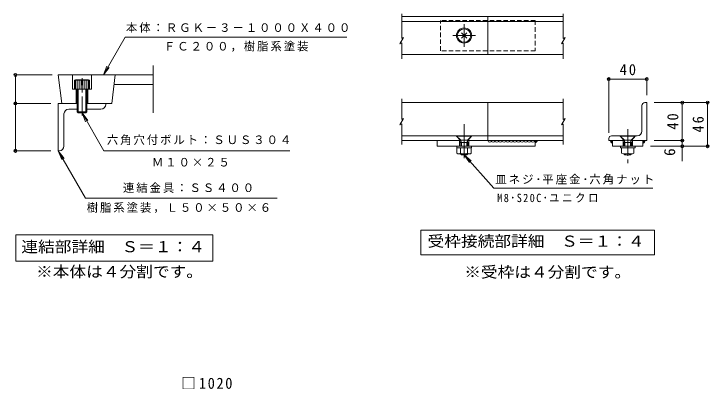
# Model space of a CAD drawing. Units: millimetres on the paper, enlarged 10 times, with parts at other scales. Extents: x -1518 to 1779, y -1367 to 1135.
# Drawn here: x -54 to 1779, y 72 to 1061 of the extents above; entities that cross this region are included whole.
import ezdxf
from ezdxf.enums import TextEntityAlignment as Align

# ---------------------------------------------------------------- set-up
doc = ezdxf.new("R2010")
doc.units = ezdxf.units.MM
doc.header["$LTSCALE"] = 10
doc.header["$PDMODE"] = 32
doc.header["$PDSIZE"] = 8
for name, pattern in [('CHAIN1', [8, 5, -1, 1, -1]), ('CHAIN2', [12, 9, -1, 1, -1]), ('DASHED1', [1.8, 1.2, -0.6])]:
    doc.linetypes.add(name, pattern=pattern)
for name, color, linetype, lineweight in [('1-0_1-0ﾚｲﾔ', 3, 'Continuous', 9), ('1-4_1-4ﾚｲﾔ', 7, 'Continuous', 9), ('1-5_1-5ﾚｲﾔ', 7, 'Continuous', 9), ('1-6_1-6ﾚｲﾔ', 6, 'Continuous', 9)]:
    doc.layers.add(name, color=color, linetype=linetype, lineweight=lineweight)
doc.styles.add('ＭＳ ゴシック', font='')
doc.styles.get('ＭＳ ゴシック').set_extended_font_data('MS Gothic')

msp = doc.modelspace()

# ---------------------------------------------------------------- linework, layer by layer
at = {"layer": '1-0_1-0ﾚｲﾔ', "color": 4}
for p, q in [((968.85, 1061.33), (968.85, 996.41)), ((1394.84, 1061.33), (1394.84, 996.41)), ((963.9, 982.13), (973.79, 999.26)), ((973.79, 999.26), (968.85, 996.41)), ((1389.89, 982.13), (1399.78, 999.26)), ((1399.78, 999.26), (1394.84, 996.41)), ((1389.89, 982.13), (1394.84, 984.98)), ((1394.84, 984.98), (1394.84, 942.99)), ((968.85, 837.36), (968.85, 783.07)), ((1394.84, 837.36), (1394.84, 783.07)), ((963.9, 768.79), (973.79, 785.92)), ((973.79, 785.92), (968.85, 783.07)), ((1389.89, 768.79), (1399.78, 785.92)), ((1399.78, 785.92), (1394.84, 783.07))]:
    msp.add_line(p, q, dxfattribs=at)
at = {"layer": '1-0_1-0ﾚｲﾔ'}
for p, q in [((1195.81, 1054.22), (968.85, 1054.22)), ((1195.81, 954.22), (1195.81, 1054.22)), ((1195.81, 1054.22), (1394.84, 1054.22)), ((1195.81, 1041.72), (968.85, 1041.72)), ((1195.81, 1041.72), (1394.84, 1041.72)), ((1195.81, 954.22), (968.85, 954.22)), ((1195.81, 954.22), (1394.84, 954.22)), ((63.52, 900.23), (72.73, 825.23)), ((213.52, 900.23), (204.31, 825.23)), ((968.85, 827.36), (1394.84, 827.36)), ((1195.81, 827.36), (1195.81, 727.36)), ((1609.73, 827.36), (1614.73, 827.36)), ((1614.73, 827.36), (1614.73, 727.36)), ((1602.23, 752.36), (1602.23, 819.86)), ((1113.31, 739.86), (968.85, 739.86)), ((1123.31, 727.36), (1113.31, 739.86)), ((1143.31, 727.36), (1153.31, 739.86)), ((1394.84, 739.86), (1153.31, 739.86)), ((1574.73, 727.36), (1584.73, 739.86)), ((1589.73, 739.86), (1584.73, 739.86)), ((968.85, 727.36), (1123.31, 727.36)), ((1062.39, 712.36), (1062.39, 727.36)), ((1120.81, 727.36), (1120.81, 712.36)), ((1143.31, 727.36), (1394.84, 727.36)), ((1145.81, 727.36), (1145.81, 712.36)), ((1320.81, 727.36), (1320.81, 712.36)), ((1514.73, 732.36), (1514.73, 727.36)), ((1514.73, 727.36), (1554.73, 727.36)), ((1552.23, 727.36), (1552.23, 712.36)), ((1574.73, 727.36), (1614.73, 727.36)), ((1577.23, 727.36), (1577.23, 712.36)), ((1604.73, 727.36), (1604.73, 712.36)), ((1062.39, 712.36), (1320.81, 712.36))]:
    msp.add_line(p, q, dxfattribs=at)
at = {"layer": '1-0_1-0ﾚｲﾔ', "color": 4, "linetype": 'DASHED1'}
for p in [(1320.81, 1044.22), (1070.81, 964.22)]:
    msp.add_line(p, (1070.81, 1044.22), dxfattribs=at)
at = {"layer": '1-0_1-0ﾚｲﾔ', "color": 4, "linetype": 'CHAIN2'}
for p, q in [((1133.31, 974.22), (1133.31, 1034.22)), ((1163.31, 1004.22), (1103.31, 1004.22)), ((1133.31, 770.35), (1133.31, 680.75))]:
    msp.add_line(p, q, dxfattribs=at)
at = {"layer": '1-0_1-0ﾚｲﾔ', "color": 7}
for p, q in [((1140.1, 997.44), (1126.53, 1011.01)), ((1126.53, 997.44), (1140.1, 1011.01)), ((1113.56, 739.87), (1153.06, 739.87)), ((1113.56, 739.12), (1153.06, 739.12)), ((1123.48, 729.21), (1113.56, 739.12)), ((1143.15, 729.21), (1153.06, 739.12)), ((1544.98, 739.87), (1584.48, 739.87)), ((1544.98, 739.12), (1584.48, 739.12)), ((1554.9, 729.21), (1544.98, 739.12)), ((1574.57, 729.21), (1584.48, 739.12)), ((1123.31, 722), (1125.21, 725.28)), ((1123.31, 722), (1143.31, 722)), ((1123.31, 722), (1123.31, 712.36)), ((1124.23, 728.25), (1142.4, 728.25)), ((1124.78, 726.93), (1126.06, 722)), ((1126.06, 722), (1126.06, 712.36)), ((1141.85, 726.93), (1140.56, 722)), ((1140.56, 722), (1140.56, 712.36)), ((1143.31, 722), (1141.42, 725.28)), ((1143.31, 722), (1143.31, 712.36)), ((1554.73, 722), (1556.63, 725.28)), ((1554.73, 722), (1574.73, 722)), ((1554.73, 722), (1554.73, 712.36)), ((1555.65, 728.25), (1573.82, 728.25)), ((1556.2, 726.93), (1557.48, 722)), ((1557.48, 722), (1557.48, 712.36)), ((1573.27, 726.93), (1571.98, 722)), ((1571.98, 722), (1571.98, 712.36)), ((1574.73, 722), (1572.84, 725.28)), ((1574.73, 722), (1574.73, 712.36)), ((1114.56, 693.91), (1114.56, 708.36)), ((1123.95, 693.91), (1123.95, 708.36)), ((1142.68, 693.91), (1142.68, 708.36)), ((1152.06, 693.91), (1152.06, 708.36)), ((1152.69, 708.36), (1152.69, 712.36)), ((1548.48, 708.36), (1548.48, 693.91)), ((1564.73, 708.36), (1564.73, 693.91)), ((1580.98, 708.36), (1580.98, 693.91)), ((1584.11, 708.36), (1584.11, 712.36)), ((1147.37, 692.11), (1119.25, 692.11)), ((1126.06, 689.86), (1123.82, 692.11)), ((1126.06, 692.11), (1126.06, 689.86)), ((1126.06, 689.86), (1140.56, 689.86)), ((1140.56, 692.11), (1140.56, 689.86)), ((1140.56, 689.86), (1142.81, 692.11)), ((1557.48, 689.86), (1555.24, 692.11)), ((1557.48, 692.11), (1557.48, 689.86)), ((1557.48, 689.86), (1571.98, 689.86)), ((1571.98, 692.11), (1571.98, 689.86)), ((1571.98, 689.86), (1574.23, 692.11))]:
    msp.add_line(p, q, dxfattribs=at)
at = {"layer": '1-0_1-0ﾚｲﾔ', "color": 4, "linetype": 'CHAIN1'}
msp.add_line((1564.73, 757.31), (1564.73, 667.3), dxfattribs=at)
at = {"layer": '1-0_1-0ﾚｲﾔ', "color": 7, "linetype": 'DASHED1'}
for p, q in [((1113.56, 739.87), (1113.56, 739.12)), ((1153.06, 739.87), (1153.06, 739.12)), ((1544.98, 739.87), (1544.98, 739.12)), ((1584.48, 739.87), (1584.48, 739.12))]:
    msp.add_line(p, q, dxfattribs=at)
at = {"layer": '1-0_1-0ﾚｲﾔ', "color": 4, "linetype": 'DASHED1'}
msp.add_lwpolyline([(1320.81, 1044.22), (1320.81, 964.22), (1070.81, 964.22)], dxfattribs=at)
at = {"layer": '1-0_1-0ﾚｲﾔ', "color": 4}
for points in [[(963.9, 982.13), (968.85, 984.98), (968.85, 942.99)], [(963.9, 768.79), (968.85, 771.65), (968.85, 717.36)], [(1389.89, 768.79), (1394.84, 771.65), (1394.84, 717.36)]]:
    msp.add_lwpolyline(points, dxfattribs=at)
at = {"layer": '1-0_1-0ﾚｲﾔ'}
for points in [[(1554.73, 727.36), (1544.73, 739.86), (1522.23, 739.86)], [(1320.81, 727.36), (1320.77, 726.31), (1321.24, 725.14), (1321.24, 723.98), (1321, 722.81), (1322.17, 722.35), (1322.87, 723.51), (1323.8, 723.75), (1324.73, 724.68), (1325.66, 725.14), (1325.66, 726.31), (1324.5, 727), (1323.56, 727), (1322.63, 726.77), (1321.7, 726.07), (1322.87, 725.61), (1321.7, 726.07), (1322.87, 725.37), (1323.8, 725.61), (1322.63, 726.07), (1321.7, 725.37), (1321.24, 724.21), (1322.4, 724.44), (1323.33, 724.91), (1322.17, 724.91), (1321.24, 724.44), (1322.4, 724.44), (1323.8, 724.91), (1324.73, 725.61), (1323.56, 725.61), (1322.63, 724.68), (1324.26, 725.37), (1325.19, 725.84), (1324.03, 724.91), (1324.26, 726.07), (1323.1, 726.07), (1322.17, 726.07), (1321.7, 727.24), (1321.7, 726.07), (1320.77, 725.37)], [(1320.77, 725.37), (1320.77, 724.21), (1321.93, 724.68), (1321.7, 723.51), (1321.47, 723.28)], [(1524.73, 727.36), (1524.7, 726), (1524.7, 724.79), (1524.7, 723.33), (1524.21, 722.12), (1524.21, 720.91), (1523.24, 720.67), (1522.28, 721.4), (1521.31, 722.12), (1520.82, 723.33), (1520.34, 724.55), (1520.34, 725.76), (1519.85, 726.97), (1518.89, 726.97), (1520.1, 726.97), (1521.07, 726.97), (1522.03, 726.48), (1523, 726), (1523.49, 724.79), (1523.97, 723.58), (1522.28, 723.33), (1521.31, 723.82), (1520.34, 724.06), (1519.37, 724.79), (1520.58, 725.51), (1521.55, 724.79), (1523, 724.06), (1523.97, 722.61), (1522.28, 722.85), (1521.31, 723.58), (1520.34, 724.3), (1521.55, 724.06), (1522.52, 723.33), (1521.79, 724.55), (1521.31, 725.76), (1522.52, 725.76), (1523.49, 725.03), (1524.46, 724.3), (1523.24, 724.3), (1522.28, 725.51)], [(1522.28, 725.51), (1523.49, 725.51), (1523.97, 724.3), (1522.76, 725.27), (1522.76, 726.48), (1523.97, 726), (1523.24, 727.21), (1524.46, 726), (1523.97, 724.79), (1523.24, 723.58), (1522.28, 723.33), (1522.28, 723.58)], [(1524.73, 727.36), (1524.73, 712.36), (1604.73, 712.36)], [(1604.73, 727.36), (1604.77, 726), (1604.77, 724.79), (1604.77, 723.33), (1605.25, 722.12), (1605.25, 720.91), (1606.22, 720.67), (1607.19, 721.4), (1608.16, 722.12), (1608.64, 723.33), (1609.13, 724.55), (1609.13, 725.76), (1609.61, 726.97), (1610.58, 726.97), (1609.37, 726.97), (1608.4, 726.97), (1607.43, 726.48), (1606.46, 726), (1605.98, 724.79), (1605.5, 723.58), (1607.19, 723.33), (1608.16, 723.82), (1609.13, 724.06), (1610.1, 724.79), (1608.89, 725.51), (1607.92, 724.79), (1606.46, 724.06), (1605.5, 722.61), (1607.19, 722.85), (1608.16, 723.58), (1609.13, 724.3), (1607.92, 724.06), (1606.95, 723.33), (1607.67, 724.55), (1608.16, 725.76), (1606.95, 725.76), (1605.98, 725.03), (1605.01, 724.3), (1606.22, 724.3), (1607.19, 725.51)], [(1607.19, 725.51), (1605.98, 725.51), (1605.5, 724.3), (1606.71, 725.27), (1606.71, 726.48), (1605.5, 726), (1606.22, 727.21), (1605.01, 726), (1605.5, 724.79), (1606.22, 723.58), (1607.19, 723.33), (1607.19, 723.58)]]:
    msp.add_lwpolyline(points, dxfattribs=at)
at = {"layer": '1-0_1-0ﾚｲﾔ', "color": 7}
for points in [[(1152.69, 708.36), (1113.94, 708.36), (1113.94, 712.36)], [(1584.11, 708.36), (1545.36, 708.36), (1545.36, 712.36)]]:
    msp.add_lwpolyline(points, dxfattribs=at)
at = {"layer": '1-0_1-0ﾚｲﾔ'}
msp.add_circle((1133.31, 1004.22), 20, dxfattribs=at)
at = {"layer": '1-0_1-0ﾚｲﾔ', "color": 7}
msp.add_circle((1133.31, 1004.22), 17.5, dxfattribs=at)
at = {"layer": '1-0_1-0ﾚｲﾔ'}
for centre, radius, start, end in [((1609.73, 819.86), 7.5, 90, 180), ((1589.73, 752.36), 12.5, 270, 0), ((1522.23, 732.36), 7.5, 90, 180), ((1200.51, 727.53), 4.75, 182.1183, 357.90616), ((1210.01, 727.53), 4.75, 182.1183, 357.90616), ((1219.51, 727.53), 4.75, 182.1183, 357.90616), ((1229.02, 727.53), 4.75, 182.1183, 357.90616), ((1238.52, 727.53), 4.75, 182.1183, 357.90616), ((1248.02, 727.53), 4.75, 182.1183, 357.90616), ((1257.52, 727.53), 4.75, 182.1183, 357.90616), ((1267.02, 727.53), 4.75, 182.1183, 357.90616), ((1276.53, 727.53), 4.75, 182.1183, 357.90616), ((1286.03, 727.53), 4.75, 182.1183, 357.90616), ((1295.53, 727.53), 4.75, 182.1183, 357.90616), ((1305.03, 727.53), 4.75, 182.1183, 357.90616), ((1314.54, 727.53), 4.75, 182.1183, 357.90616)]:
    msp.add_arc(centre, radius, start, end, dxfattribs=at)
at = {"layer": '1-0_1-0ﾚｲﾔ', "color": 7}
for centre, radius, start, end in [((1119.94, 725.67), 5, 14.5742, 45), ((1146.69, 725.67), 5, 135, 165.4258), ((1551.36, 725.67), 5, 14.5742, 45), ((1578.11, 725.67), 5, 135, 165.4258), ((1119.25, 699.11), 7, 227.92572, 312.07428), ((1133.31, 717.33), 25.22, 248.19786, 291.80214), ((1147.37, 699.11), 7, 227.92557, 312.07463), ((1556.61, 711.31), 19.2, 244.96066, 295.03967), ((1572.86, 711.31), 19.2, 244.96033, 295.03934)]:
    msp.add_arc(centre, radius, start, end, dxfattribs=at)
at = {"layer": '1-4_1-4ﾚｲﾔ'}
for p, q in [((182.25, 900.23), (239.98, 1000.23)), ((824.02, 1000.23), (239.98, 1000.23)), ((182.25, 900.23), (191.82, 923.33)), ((182.25, 900.23), (197.47, 920.07)), ((-52.51, 900.23), (47.27, 900.23)), ((-49.51, 900.23), (-49.51, 825.23)), ((1514.73, 892.34), (1514.73, 747.36)), ((1514.73, 889.34), (1614.73, 889.34)), ((1614.73, 892.34), (1614.73, 847.36)), ((-52.51, 825.23), (43.52, 825.23)), ((-49.51, 825.23), (-49.51, 700.23)), ((1778.18, 827.36), (1634.73, 827.36)), ((1708.47, 827.36), (1708.47, 727.36)), ((1775.18, 827.36), (1775.18, 712.36)), ((126.02, 800.23), (141.23, 780.4)), ((126.02, 800.23), (135.58, 777.14)), ((1711.47, 727.36), (1634.73, 727.36)), ((1708.47, 727.36), (1708.47, 672.92)), ((-52.51, 700.23), (43.52, 700.23)), ((63.52, 700.23), (73.08, 677.14)), ((63.52, 700.23), (78.74, 680.4)), ((63.52, 700.23), (135.34, 575.83)), ((1778.18, 712.36), (1624.73, 712.36)), ((640.38, 575.83), (135.34, 575.83))]:
    msp.add_line(p, q, dxfattribs=at)
at = {"layer": '1-4_1-4ﾚｲﾔ', "color": 3}
for p, q in [((313.52, 800.23), (313.52, 925.23)), ((313.52, 900.23), (63.52, 900.23)), ((101.02, 900.23), (101.02, 862.73)), ((151.02, 900.23), (151.02, 862.73)), ((151.02, 862.73), (101.02, 862.73)), ((111.02, 862.73), (111.02, 825.23)), ((141.02, 862.73), (141.02, 825.23)), ((313.52, 875.23), (210.45, 875.23)), ((204.31, 825.23), (188.52, 825.23))]:
    msp.add_line(p, q, dxfattribs=at)
at = {"layer": '1-4_1-4ﾚｲﾔ', "color": 2}
for p, q in [((106.02, 886.23), (106.02, 862.73)), ((108.52, 886.23), (108.52, 862.73)), ((143.42, 887.73), (108.61, 887.73)), ((113.52, 886.23), (113.52, 802.73)), ((118.52, 886.23), (118.52, 862.73)), ((123.52, 886.23), (123.52, 862.73)), ((128.52, 886.23), (128.52, 862.73)), ((133.52, 886.23), (133.52, 862.73)), ((138.52, 886.23), (138.52, 862.73)), ((146.02, 886.23), (143.42, 887.73)), ((143.52, 886.23), (143.52, 862.73)), ((146.02, 862.73), (146.02, 886.23)), ((116.02, 862.73), (116.02, 800.23)), ((136.02, 800.23), (136.02, 862.73)), ((138.52, 802.73), (138.52, 862.73)), ((113.52, 802.73), (138.52, 802.73)), ((113.52, 802.73), (116.02, 800.23)), ((136.02, 800.23), (116.02, 800.23)), ((138.52, 802.73), (136.02, 800.23))]:
    msp.add_line(p, q, dxfattribs=at)
at = {"layer": '1-4_1-4ﾚｲﾔ', "color": 2, "linetype": 'CHAIN1'}
msp.add_line((126.02, 793.66), (126.02, 892.26), dxfattribs=at)
at = {"layer": '1-4_1-4ﾚｲﾔ', "color": 4}
for p, q in [((113.52, 825.23), (63.52, 825.23)), ((63.52, 825.23), (63.52, 700.23)), ((138.52, 825.23), (188.52, 825.23)), ((188.52, 822.73), (188.52, 825.23)), ((113.52, 810.23), (91.02, 810.23)), ((176.02, 810.23), (138.52, 810.23)), ((78.52, 712.73), (78.52, 797.73)), ((66.02, 700.23), (63.52, 700.23))]:
    msp.add_line(p, q, dxfattribs=at)
at = {"layer": '1-4_1-4ﾚｲﾔ', "color": 2}
msp.add_lwpolyline([(146.02, 886.23), (106.02, 886.23), (108.61, 887.73)], dxfattribs=at)
at = {"layer": '1-4_1-4ﾚｲﾔ'}
msp.add_lwpolyline([(126.02, 800.23), (183.75, 700.23), (673.82, 700.23)], dxfattribs=at)
at = {"layer": '1-4_1-4ﾚｲﾔ', "color": 4}
for centre, start, end in [((91.02, 797.73), 90, 180), ((176.02, 822.73), 270, 0), ((66.02, 712.73), 270, 0)]:
    msp.add_arc(centre, 12.5, start, end, dxfattribs=at)
at = {"layer": '1-4_1-4ﾚｲﾔ'}
for p in [(-49.51, 900.23), (1514.73, 889.34), (1614.73, 889.34), (-49.51, 825.23), (1708.47, 827.36), (1775.18, 827.36), (1708.47, 727.36), (1708.47, 712.36), (1775.18, 712.36), (-49.51, 700.23)]:
    msp.add_point(p, dxfattribs=at)
at = {"layer": '1-5_1-5ﾚｲﾔ'}
for p, q in [((-48.86, 478.99), (471.14, 478.99)), ((-48.86, 478.99), (-48.86, 408.99)), ((471.14, 478.99), (471.14, 408.99)), ((-48.86, 408.99), (471.14, 408.99))]:
    msp.add_line(p, q, dxfattribs=at)
at = {"layer": '1-6_1-6ﾚｲﾔ', "color": 7}
for p, q in [((1133.31, 689.86), (1147.4, 669.21)), ((1211.8, 602.07), (1630.72, 602.07)), ((1019.05, 491.16), (1635.05, 491.16)), ((1019.05, 491.16), (1019.05, 426.16)), ((1635.05, 491.16), (1635.05, 426.16)), ((1019.05, 426.16), (1635.05, 426.16))]:
    msp.add_line(p, q, dxfattribs=at)
msp.add_lwpolyline([(1211.8, 602.07), (1133.31, 689.86), (1152.27, 673.56)], dxfattribs=at)

# ---------------------------------------------------------------- texts
at = {"layer": '1-4_1-4ﾚｲﾔ', "color": 2, "style": 'ＭＳ ゴシック'}
msp.add_text('6', height=29.33, rotation=90, dxfattribs=at).set_placement((1698.47, 686.76), align=Align.BOTTOM_LEFT)
at = {"layer": '1-4_1-4ﾚｲﾔ', "char_height": 21.99, "attachment_point": 7, "style": 'ＭＳ ゴシック'}
for s, insert in [('\\T1.17;本体：ＲＧＫ－３－１０００Ｘ４００', (241.86, 1011.45)), ('\\T1.17;ＦＣ２００，樹脂系塗装', (342, 961.48)), ('\\T1.17;六角穴付ボルト：ＳＵＳ３０４', (191.46, 715.51)), ('\\T1.17;Ｍ１０×２５', (310.29, 658.62)), ('\\T1.17;連結金具：ＳＳ４００', (233.95, 589.18)), ('\\T1.17;樹脂系塗装，Ｌ５０×５０×６', (138.43, 536.23))]:
    msp.add_mtext(s, dxfattribs=dict(at, insert=insert))
at = {"layer": '1-4_1-4ﾚｲﾔ', "color": 2, "char_height": 29.33, "attachment_point": 7, "style": 'ＭＳ ゴシック'}
for s, insert in [('\\T1.27;\\W0.95;40', (1543.48, 899.34)), ('\\T1.22;\\W0.95;□1020', (387.88, 71.97))]:
    msp.add_mtext(s, dxfattribs=dict(at, insert=insert))
at = {"layer": '1-4_1-4ﾚｲﾔ', "color": 2, "char_height": 29.33, "attachment_point": 7, "rotation": 90, "style": 'ＭＳ ゴシック'}
for s, insert in [('\\T1.27;\\W0.95;40', (1698.47, 756.11)), ('\\T1.27;\\W0.95;46', (1765.18, 748.61))]:
    msp.add_mtext(s, dxfattribs=dict(at, insert=insert))
at = {"layer": '1-5_1-5ﾚｲﾔ', "color": 2, "style": 'ＭＳ ゴシック', "width": 1.1}
msp.add_text('連結部詳細\u3000Ｓ＝１：４', height=29.33, dxfattribs=at).set_placement((-33.86, 423.99), align=Align.BOTTOM_LEFT)
at = {"layer": '1-6_1-6ﾚｲﾔ', "color": 2, "style": 'ＭＳ ゴシック', "width": 1.1}
for s, p in [('受枠接続部詳細\u3000Ｓ＝１：４', (1037.05, 438.66)), ('※本体は４分割です。', (4.92, 358.28)), ('※受枠は４分割です。', (1133.53, 357.25))]:
    msp.add_text(s, height=29.33, dxfattribs=at).set_placement(p, align=Align.BOTTOM_LEFT)
at = {"layer": '1-6_1-6ﾚｲﾔ', "color": 7, "char_height": 21.99, "attachment_point": 7, "style": 'ＭＳ ゴシック'}
for s, insert in [('\\T1.18;皿ネジ･平座金･六角ナット', (1215.53, 611.37)), ('\\T1.27;\\W0.9;M8･S20C･ユニクロ', (1220.72, 563.79))]:
    msp.add_mtext(s, dxfattribs=dict(at, insert=insert))

doc.saveas('drawing.dxf')
